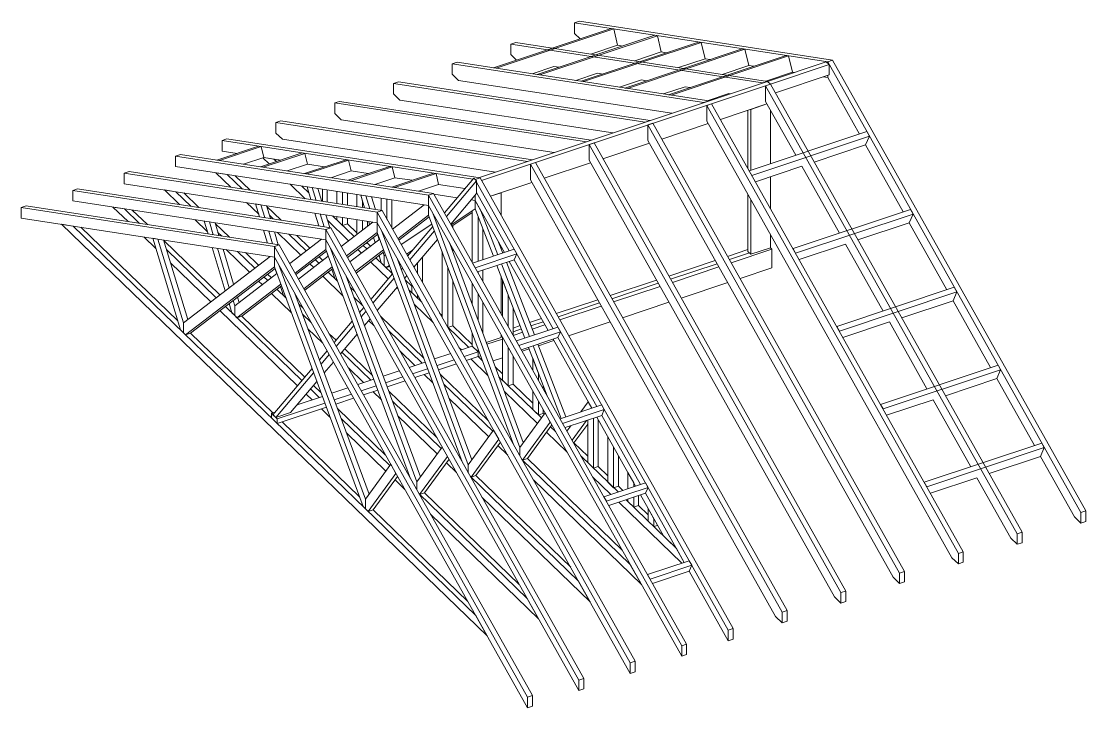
# Model space of a CAD drawing. Header units: inches. Extents: x -562 to 8953, y -6490 to -2066.
# Drawn here: x 2643.1 to 3130.4, y -6089.2 to -5775.1 of the extents above; entities that cross this region are included whole.
import ezdxf

# ---------------------------------------------------------------- set-up
doc = ezdxf.new("R2010")
doc.units = ezdxf.units.IN
doc.header["$MEASUREMENT"] = 0
doc.layers.add('A-COLS', color=52, linetype='Continuous', lineweight=9)

msp = doc.modelspace()

# ---------------------------------------------------------------- linework, layer by layer
at = {"layer": 'A-COLS'}
for p, q in [((2913.15, -5778.44), (2859.34, -5796.39)), ((2860.52, -5796.57), (2914.33, -5778.62)), ((2898.68, -5775.12), (2896.44, -5775.87)), ((3012.31, -5793.72), (2896.44, -5775.87)), ((2896.44, -5775.87), (2896.44, -5780.65)), ((2898.68, -5775.12), (3014.56, -5792.97)), ((2913.15, -5778.44), (2914.33, -5778.62)), ((2914.33, -5778.62), (2916.09, -5786.07)), ((2933.17, -5781.53), (2879.36, -5799.47)), ((2880.54, -5799.65), (2934.35, -5781.71)), ((2896.44, -5780.65), (2899.03, -5783.15)), ((2933.17, -5781.53), (2934.35, -5781.71)), ((2934.35, -5781.71), (2936.11, -5789.16)), ((2869.54, -5784.84), (2867.3, -5785.59)), ((2867.3, -5785.59), (2867.3, -5790.37)), ((2982.51, -5803.34), (2867.3, -5785.59)), ((2869.54, -5784.84), (2984.75, -5802.59)), ((2953.19, -5784.61), (2899.38, -5802.55)), ((2900.56, -5802.73), (2954.37, -5784.79)), ((2916.09, -5786.07), (2903.91, -5790.14)), ((2916.09, -5786.07), (2918.44, -5786.44)), ((2973.21, -5787.69), (2919.4, -5805.64)), ((2920.58, -5805.82), (2974.39, -5787.88)), ((2936.11, -5789.16), (2923.93, -5793.22)), ((2936.11, -5789.16), (2938.46, -5789.52)), ((2953.19, -5784.61), (2954.37, -5784.79)), ((2954.37, -5784.79), (2956.13, -5792.24)), ((2973.21, -5787.69), (2974.39, -5787.88)), ((2974.39, -5787.88), (2976.15, -5795.33)), ((2842.64, -5793.81), (2840.39, -5794.56)), ((2842.64, -5793.81), (2957.85, -5811.56)), ((2867.3, -5790.37), (2869.88, -5792.87)), ((2993.23, -5790.78), (2939.43, -5808.72)), ((2940.6, -5808.9), (2994.41, -5790.96)), ((2956.13, -5792.24), (2943.96, -5796.3)), ((2956.13, -5792.24), (2958.49, -5792.6)), ((3011.66, -5793.62), (2984.75, -5802.59)), ((2993.23, -5790.78), (2994.41, -5790.96)), ((2994.41, -5790.96), (2996.18, -5798.41)), ((3011.66, -5793.62), (3012.97, -5794.89)), ((3012.31, -5793.72), (3014.56, -5792.97)), ((3014.56, -5792.97), (3012.31, -5793.72)), ((3012.31, -5794.25), (3012.31, -5793.72)), ((3012.31, -5793.72), (3012.31, -5794.25)), ((3128.19, -5999.91), (3012.31, -5793.72)), ((3014.56, -5792.97), (3130.43, -5999.16)), ((2840.39, -5794.56), (2840.39, -5799.35)), ((2955.61, -5812.31), (2840.39, -5794.56)), ((2860.52, -5796.57), (2859.34, -5796.39)), ((2886.95, -5795.79), (2877.01, -5799.11)), ((2886.95, -5795.79), (2889.3, -5796.16)), ((2906.97, -5798.88), (2897.03, -5802.19)), ((2906.97, -5798.88), (2909.32, -5799.24)), ((2976.15, -5795.33), (2963.98, -5799.39)), ((2976.15, -5795.33), (2978.51, -5795.69)), ((2996.18, -5798.41), (2984, -5802.47)), ((2986.07, -5803.86), (3012.97, -5794.89)), ((2996.18, -5798.41), (2996.93, -5798.53)), ((3012.97, -5794.89), (3012.97, -5799.68)), ((2815.73, -5802.78), (2813.49, -5803.53)), ((2813.49, -5803.53), (2813.49, -5808.32)), ((2928.7, -5821.28), (2813.49, -5803.53)), ((2815.73, -5802.78), (2930.95, -5820.53)), ((2840.39, -5799.35), (2843.34, -5802.19)), ((2843.34, -5802.19), (2940.88, -5817.22)), ((2852.48, -5846.7), (2984.75, -5802.59)), ((2986.07, -5803.86), (2853.8, -5847.97)), ((2880.54, -5799.65), (2879.36, -5799.47)), ((2900.56, -5802.73), (2899.38, -5802.55)), ((2926.99, -5801.96), (2917.05, -5805.28)), ((2926.99, -5801.96), (2929.34, -5802.32)), ((2982.51, -5803.34), (2984.75, -5802.59)), ((2986.07, -5803.86), (2983.83, -5804.61)), ((2986.07, -5803.86), (2984.75, -5802.59)), ((2984.75, -5802.59), (2986.07, -5803.86)), ((2986.07, -5803.86), (3101.28, -6008.88)), ((2988.33, -5807.89), (3012.97, -5799.68)), ((3010.26, -5800.58), (3012.31, -5800.9)), ((3012.31, -5800.9), (3012.31, -5799.89)), ((3012.31, -5799.89), (3012.31, -5800.9)), ((3012.31, -5800.9), (3026.82, -5826.71)), ((2813.49, -5808.32), (2816.44, -5811.16)), ((2920.58, -5805.82), (2919.4, -5805.64)), ((2947.01, -5805.05), (2937.07, -5808.36)), ((2940.6, -5808.9), (2939.43, -5808.72)), ((2947.01, -5805.05), (2949.36, -5805.41)), ((2967.03, -5808.13), (2957.09, -5811.44)), ((2967.03, -5808.13), (2967.79, -5808.25)), ((3099.04, -6009.63), (2983.83, -5804.61)), ((2983.83, -5804.61), (2983.83, -5811.79)), ((2788.83, -5811.76), (2786.59, -5812.5)), ((2786.59, -5812.5), (2786.59, -5817.29)), ((2901.8, -5830.25), (2786.59, -5812.5)), ((2788.83, -5811.76), (2904.04, -5829.5)), ((2816.44, -5811.16), (2913.98, -5826.19)), ((2955.61, -5812.31), (2957.85, -5811.56)), ((2959.17, -5812.83), (2956.92, -5813.58)), ((3072.14, -6018.6), (2956.92, -5813.58)), ((2956.92, -5813.58), (2956.92, -5820.76)), ((2959.17, -5812.83), (3074.38, -6017.85)), ((2984.48, -5812.95), (2963.22, -5820.04)), ((2984.48, -5812.95), (2977.1, -5815.41)), ((2983.83, -5811.79), (2997.68, -5836.43)), ((2786.59, -5817.29), (2789.53, -5820.13)), ((2975.79, -5815.85), (2975.79, -5842.41)), ((2977.1, -5843.29), (2977.1, -5815.41)), ((2986.07, -5815.78), (2986.07, -5840.3)), ((2761.93, -5820.73), (2759.69, -5821.47)), ((2759.69, -5821.47), (2759.69, -5826.26)), ((2874.9, -5839.22), (2759.69, -5821.47)), ((2761.93, -5820.73), (2877.14, -5838.47)), ((2789.53, -5820.13), (2887.08, -5835.16)), ((2928.7, -5821.28), (2930.95, -5820.53)), ((2932.26, -5821.8), (2930.02, -5822.55)), ((3045.23, -6027.57), (2930.02, -5822.55)), ((2930.02, -5822.55), (2930.02, -5829.73)), ((2932.26, -5821.8), (3047.48, -6026.82)), ((2957.58, -5821.92), (2936.31, -5829.01)), ((2956.92, -5820.76), (3069.19, -6020.54)), ((2759.69, -5826.26), (2762.63, -5829.11)), ((3030.22, -5825.58), (2976.41, -5843.52)), ((2977.59, -5845.62), (3031.4, -5827.68)), ((3031.4, -5827.68), (3029.63, -5831.71)), ((3030.22, -5825.58), (3031.4, -5827.68)), ((2751.73, -5832.27), (2732.67, -5838.63)), ((2733.85, -5838.81), (2752.91, -5832.45)), ((2735.02, -5829.7), (2737.27, -5828.95)), ((2735.02, -5829.7), (2735.02, -5834.48)), ((2849.84, -5847.38), (2735.02, -5829.7)), ((2737.27, -5828.95), (2853.14, -5846.8)), ((2751.73, -5832.27), (2752.91, -5832.45)), ((2752.91, -5832.45), (2754.08, -5837.42)), ((2762.63, -5829.11), (2860.17, -5844.13)), ((2901.8, -5830.25), (2904.04, -5829.5)), ((2905.36, -5830.78), (2903.12, -5831.52)), ((3018.33, -6036.54), (2903.12, -5831.52)), ((2903.12, -5831.52), (2903.12, -5838.7)), ((2905.36, -5830.78), (3020.57, -6035.79)), ((2930.68, -5830.89), (2909.41, -5837.99)), ((2930.02, -5829.73), (3042.29, -6029.51)), ((3006.12, -5839.55), (3029.63, -5831.71)), ((3029.63, -5831.71), (3046.84, -5862.34)), ((2713.73, -5836.8), (2715.97, -5836.05)), ((2713.73, -5836.8), (2713.73, -5841.59)), ((2829.6, -5854.65), (2713.73, -5836.8)), ((2715.97, -5836.05), (2831.84, -5853.9)), ((2735.02, -5834.48), (2741.91, -5835.54)), ((2754.08, -5837.42), (2744.84, -5840.5)), ((2771.75, -5835.36), (2752.69, -5841.71)), ((2753.69, -5837.55), (2756.64, -5840.4)), ((2753.87, -5841.89), (2772.93, -5835.54)), ((2758.73, -5838.13), (2754.08, -5837.42)), ((2754.08, -5837.42), (2761.93, -5838.63)), ((2771.75, -5835.36), (2772.93, -5835.54)), ((2772.93, -5835.54), (2774.1, -5840.5)), ((2713.73, -5841.59), (2829.6, -5859.44)), ((2733.85, -5838.81), (2732.67, -5838.63)), ((2753.87, -5841.89), (2752.69, -5841.71)), ((2759.93, -5839.3), (2758.73, -5838.13)), ((2758.81, -5838.15), (2759.98, -5839.28)), ((2761.93, -5838.63), (2758.81, -5838.15)), ((2774.1, -5840.5), (2764.87, -5843.59)), ((2791.77, -5838.44), (2772.71, -5844.79)), ((2773.89, -5844.98), (2792.95, -5838.62)), ((2781.95, -5841.71), (2774.1, -5840.5)), ((2774.1, -5840.5), (2781.95, -5841.71)), ((2791.77, -5838.44), (2792.95, -5838.62)), ((2811.79, -5841.52), (2792.74, -5847.88)), ((2792.95, -5838.62), (2794.13, -5843.59)), ((2793.91, -5848.06), (2812.97, -5841.7)), ((2811.79, -5841.52), (2812.97, -5841.7)), ((2812.97, -5841.7), (2814.15, -5846.67)), ((2874.9, -5839.22), (2877.14, -5838.47)), ((2878.46, -5839.75), (2876.22, -5840.49)), ((2991.43, -6045.51), (2876.22, -5840.49)), ((2876.22, -5840.49), (2876.22, -5847.67)), ((2878.46, -5839.75), (2993.67, -6044.77)), ((2903.77, -5839.87), (2882.51, -5846.96)), ((2903.12, -5838.7), (3015.39, -6038.48)), ((2979.22, -5848.52), (3000.49, -5841.43)), ((3000.49, -5841.43), (3017.7, -5872.06)), ((2690.19, -5844.65), (2692.43, -5843.9)), ((2690.19, -5844.65), (2690.19, -5849.44)), ((2806.06, -5862.5), (2690.19, -5844.65)), ((2692.43, -5843.9), (2808.3, -5861.75)), ((2737.43, -5845.24), (2732.16, -5844.43)), ((2732.16, -5844.43), (2739.05, -5851.08)), ((2744.31, -5851.9), (2737.43, -5845.24)), ((2741.04, -5845.82), (2747.9, -5852.45)), ((2773.89, -5844.98), (2772.71, -5844.79)), ((2794.13, -5843.59), (2784.89, -5846.67)), ((2801.98, -5844.8), (2794.13, -5843.59)), ((2794.13, -5843.59), (2801.98, -5844.8)), ((2814.15, -5846.67), (2804.91, -5849.75)), ((2831.81, -5844.61), (2812.76, -5850.96)), ((2813.93, -5851.14), (2832.99, -5844.79)), ((2822, -5847.88), (2814.15, -5846.67)), ((2814.15, -5846.67), (2822, -5847.88)), ((2831.81, -5844.61), (2832.99, -5844.79)), ((2832.99, -5844.79), (2834.17, -5849.76)), ((2836.8, -5862.73), (2850.24, -5846.91)), ((2851.55, -5848.18), (2850.24, -5846.91)), ((2850.9, -5847.55), (2853.14, -5846.8)), ((2853.14, -5846.8), (2850.9, -5847.55)), ((2853.14, -5846.8), (2969.01, -6052.99)), ((2876.22, -5847.67), (2988.48, -6047.45)), ((2977.59, -5845.62), (2976.41, -5843.52)), ((2986.07, -5846.24), (2986.07, -5860.71)), ((2666.65, -5852.5), (2668.89, -5851.75)), ((2666.65, -5852.5), (2666.65, -5857.29)), ((2782.52, -5870.35), (2666.65, -5852.5)), ((2668.89, -5851.75), (2784.76, -5869.6)), ((2690.19, -5849.44), (2806.06, -5867.29)), ((2713.89, -5853.09), (2708.62, -5852.28)), ((2708.62, -5852.28), (2715.51, -5858.93)), ((2766.23, -5849.67), (2773.12, -5856.33)), ((2771.5, -5850.49), (2771.72, -5850.7)), ((2774.77, -5853.64), (2771.5, -5850.49)), ((2771.72, -5850.7), (2771.72, -5850.52)), ((2771.72, -5850.7), (2772.1, -5850.58)), ((2776.3, -5851.23), (2773.92, -5850.86)), ((2773.92, -5850.86), (2775.7, -5856.73)), ((2778.08, -5857.1), (2776.3, -5851.23)), ((2778.89, -5851.62), (2780.67, -5857.5)), ((2780.94, -5857.54), (2780.94, -5851.94)), ((2783.18, -5852.29), (2783.18, -5857.88)), ((2793.91, -5848.06), (2792.74, -5847.88)), ((2813.93, -5851.14), (2812.76, -5850.96)), ((2834.17, -5849.76), (2824.93, -5852.84)), ((2846.24, -5851.62), (2834.17, -5849.76)), ((2834.17, -5849.76), (2846.24, -5851.62)), ((2851.55, -5848.18), (2837.75, -5864.43)), ((2851.55, -5853.9), (2851.55, -5848.18)), ((2966.77, -6053.74), (2851.55, -5848.72)), ((2876.87, -5848.84), (2857.85, -5855.18)), ((2666.65, -5857.29), (2782.52, -5875.14)), ((2720.77, -5859.75), (2713.89, -5853.09)), ((2717.47, -5853.64), (2724.36, -5860.3)), ((2787.52, -5852.95), (2787.52, -5858.55)), ((2790.16, -5858.96), (2790.16, -5853.36)), ((2792.4, -5853.71), (2792.4, -5859.3)), ((2796.74, -5854.37), (2796.74, -5859.97)), ((2799.37, -5857.47), (2798.52, -5854.65)), ((2798.52, -5854.65), (2800.3, -5860.52)), ((2799.37, -5860.38), (2799.37, -5857.47)), ((2802.68, -5860.89), (2800.9, -5855.01)), ((2803.49, -5855.41), (2805.27, -5861.28)), ((2807.9, -5856.09), (2807.9, -5861.69)), ((2810.53, -5865.73), (2810.53, -5856.5)), ((2812.77, -5856.84), (2812.77, -5869.71)), ((2829.6, -5854.65), (2831.84, -5853.9)), ((2831.84, -5853.9), (2829.6, -5854.65)), ((2945.47, -6060.84), (2829.6, -5854.65)), ((2829.6, -5854.65), (2829.6, -5859.44)), ((2829.6, -5859.44), (2829.6, -5854.65)), ((2831.84, -5853.9), (2947.71, -6060.09)), ((2832.01, -5854.21), (2842.65, -5855.85)), ((2839.69, -5867.87), (2851.55, -5853.9)), ((2849.06, -5856.84), (2850.9, -5857.12)), ((2850.9, -5857.12), (2849.06, -5856.84)), ((2850.9, -5854.67), (2850.9, -5857.12)), ((2850.9, -5857.12), (2850.9, -5854.67)), ((2853.57, -5861.87), (2850.9, -5857.12)), ((2850.9, -5857.12), (2850.9, -5861)), ((2850.9, -5857.12), (2864.27, -5880.92)), ((2850.9, -5861), (2850.9, -5857.12)), ((2866.54, -5880.16), (2851.55, -5853.5)), ((2851.55, -5853.5), (2866.54, -5880.16)), ((2862.76, -5853.54), (2857.85, -5855.18)), ((2862.76, -5853.54), (2862.76, -5863.93)), ((2975.79, -5854.32), (2975.79, -5880.46)), ((2977.1, -5881.73), (2977.1, -5856.66)), ((2643.1, -5860.35), (2645.35, -5859.6)), ((2643.1, -5860.35), (2643.1, -5865.14)), ((2758.98, -5878.2), (2643.1, -5860.35)), ((2645.35, -5859.6), (2761.22, -5877.45)), ((2690.35, -5860.94), (2685.08, -5860.13)), ((2685.08, -5860.13), (2691.97, -5866.78)), ((2697.23, -5867.6), (2690.35, -5860.94)), ((2693.93, -5861.49), (2700.82, -5868.15)), ((2746.28, -5858.08), (2751.81, -5863.42)), ((2752.76, -5859.08), (2750.38, -5858.71)), ((2750.38, -5858.71), (2752.16, -5864.58)), ((2754.54, -5864.95), (2752.76, -5859.08)), ((2755.35, -5859.47), (2757.13, -5865.35)), ((2755.43, -5859.72), (2762.02, -5866.1)), ((2806.06, -5862.5), (2808.3, -5861.75)), ((2808.3, -5861.75), (2806.06, -5862.5)), ((2808.3, -5861.75), (2924.17, -6067.94)), ((2827.62, -5859.13), (2813.09, -5870.27)), ((2829.6, -5859.44), (2827.62, -5859.13)), ((2831.57, -5862.95), (2829.6, -5859.44)), ((2829.6, -5859.44), (2829.6, -5863.88)), ((2829.6, -5859.44), (2945.47, -6065.63)), ((2829.6, -5863.88), (2829.6, -5859.44)), ((2839.9, -5868.24), (2850.9, -5861)), ((2850.9, -5861), (2849.58, -5861.87)), ((2849.58, -5861.87), (2849.58, -5885.47)), ((2852.21, -5864.41), (2850.9, -5861)), ((2850.9, -5861), (2859.23, -5882.6)), ((2861.3, -5881.91), (2853.57, -5861.87)), ((3050.24, -5861.21), (2996.43, -5879.15)), ((3050.24, -5861.21), (3051.42, -5863.3)), ((2643.1, -5865.14), (2758.98, -5882.99)), ((2722.74, -5865.93), (2728.27, -5871.27)), ((2729.22, -5866.93), (2726.84, -5866.56)), ((2726.84, -5866.56), (2728.62, -5872.43)), ((2731, -5872.8), (2729.22, -5866.93)), ((2731.81, -5867.32), (2733.59, -5873.2)), ((2758.43, -5865.55), (2756.68, -5863.85)), ((2777.57, -5862.9), (2779.35, -5868.77)), ((2781.73, -5869.14), (2779.95, -5863.26)), ((2782.54, -5863.66), (2784.32, -5869.53)), ((2783.3, -5866.17), (2792.96, -5875.51)), ((2795.43, -5873.62), (2785.62, -5864.14)), ((2787.52, -5864.43), (2787.52, -5865.98)), ((2787.52, -5865.98), (2790.16, -5868.52)), ((2804.08, -5866.98), (2789.55, -5878.12)), ((2790.16, -5868.52), (2790.16, -5864.84)), ((2792.4, -5865.18), (2792.4, -5867.78)), ((2796.74, -5865.85), (2796.74, -5872.61)), ((2799.37, -5870.59), (2799.37, -5866.26)), ((2801.62, -5866.6), (2801.62, -5868.87)), ((2802.17, -5866.69), (2802.6, -5868.12)), ((2806.06, -5867.29), (2804.08, -5866.98)), ((2921.93, -6068.69), (2806.06, -5862.5)), ((2806.06, -5862.5), (2806.06, -5867.29)), ((2806.06, -5867.29), (2806.06, -5862.5)), ((2808.03, -5870.8), (2806.06, -5867.29)), ((2806.06, -5867.29), (2806.06, -5871.73)), ((2806.06, -5867.29), (2921.93, -6073.48)), ((2806.06, -5871.73), (2806.06, -5867.29)), ((2815.55, -5874.65), (2829.6, -5863.88)), ((2829.89, -5864.62), (2815.93, -5875.33)), ((2829.6, -5863.88), (2868.45, -5968.8)), ((2871.28, -5970.16), (2831.57, -5862.95)), ((2849.58, -5862.6), (2840.63, -5868.49)), ((2852.21, -5884.94), (2852.21, -5864.41)), ((2997.61, -5881.25), (3051.42, -5863.3)), ((3026.15, -5875.18), (3049.65, -5867.34)), ((3051.42, -5863.3), (3049.65, -5867.34)), ((3049.65, -5867.34), (3066.86, -5897.97)), ((2666.81, -5868.79), (2661.54, -5867.98)), ((2661.54, -5867.98), (2856.41, -6056.37)), ((2851.15, -6047), (2666.81, -5868.79)), ((2670.39, -5869.34), (2714.76, -5912.23)), ((2731.89, -5867.57), (2738.48, -5873.95)), ((2734.89, -5873.4), (2733.14, -5871.7)), ((2754.03, -5870.75), (2755.81, -5876.62)), ((2758.19, -5876.99), (2756.41, -5871.11)), ((2759, -5871.51), (2760.78, -5877.38)), ((2760.4, -5871.73), (2771.1, -5882.07)), ((2782.52, -5870.35), (2784.76, -5869.6)), ((2784.76, -5869.6), (2782.52, -5870.35)), ((2898.39, -6076.54), (2782.52, -5870.35)), ((2782.52, -5870.35), (2782.52, -5875.14)), ((2782.52, -5875.14), (2782.52, -5870.35)), ((2784.76, -5869.6), (2900.63, -6075.79)), ((2790.16, -5868.52), (2792.4, -5867.78)), ((2792.01, -5882.5), (2806.06, -5871.73)), ((2792.4, -5867.78), (2796.74, -5871.97)), ((2806.06, -5871.73), (2844.91, -5976.65)), ((2847.74, -5978.01), (2808.03, -5870.8)), ((2831.12, -5867.98), (2817.02, -5877.26)), ((2819.98, -5882.53), (2831.49, -5868.98)), ((2832.22, -5870.95), (2820.93, -5884.23)), ((2840.63, -5868.49), (2840.13, -5868.66)), ((2840.63, -5868.49), (2840.63, -5869.54)), ((2854.45, -5870.22), (2854.45, -5884.19)), ((2699.2, -5873.78), (2704.73, -5879.12)), ((2705.68, -5874.78), (2703.3, -5874.41)), ((2703.3, -5874.41), (2716, -5916.35)), ((2717.3, -5913.12), (2705.68, -5874.78)), ((2708.27, -5875.17), (2719.3, -5911.59)), ((2708.35, -5875.42), (2734.05, -5900.28)), ((2773.57, -5880.18), (2765.67, -5872.54)), ((2780.54, -5874.83), (2766.01, -5885.97)), ((2769.26, -5873.09), (2775.25, -5878.89)), ((2782.52, -5875.14), (2780.54, -5874.83)), ((2784.49, -5878.65), (2782.52, -5875.14)), ((2782.52, -5875.14), (2782.52, -5879.58)), ((2782.52, -5875.14), (2898.39, -6081.33)), ((2782.52, -5879.58), (2782.52, -5875.14)), ((2806.35, -5872.47), (2792.39, -5883.18)), ((2807.19, -5874.79), (2793.57, -5885.24)), ((2800.27, -5877.14), (2801.62, -5876.69)), ((2801.62, -5876.1), (2801.62, -5876.69)), ((2801.62, -5876.69), (2802.99, -5878.02)), ((2804.38, -5873.99), (2805.11, -5876.39)), ((2806.95, -5874.98), (2806.22, -5872.57)), ((2822.86, -5887.67), (2833.69, -5874.93)), ((2838.96, -5876.09), (2872.95, -5967.88)), ((2861.64, -5876.24), (2863.54, -5881.16)), ((2986.07, -5872.62), (2986.07, -5878.74)), ((2999.24, -5884.15), (3020.51, -5877.06)), ((3020.51, -5877.06), (3037.72, -5907.69)), ((2732.37, -5901.57), (2709.6, -5879.55)), ((2730.49, -5878.6), (2736.49, -5898.41)), ((2738.33, -5897), (2732.87, -5878.96)), ((2735.46, -5879.36), (2740.33, -5895.46)), ((2736.86, -5879.58), (2747.56, -5889.92)), ((2750.03, -5888.03), (2742.13, -5880.39)), ((2745.71, -5880.94), (2751.71, -5886.74)), ((2758.98, -5878.2), (2761.22, -5877.45)), ((2761.22, -5877.45), (2758.98, -5878.2)), ((2874.85, -6084.39), (2758.98, -5878.2)), ((2758.98, -5878.2), (2758.98, -5882.99)), ((2758.98, -5882.99), (2758.98, -5878.2)), ((2761.22, -5877.45), (2877.09, -6083.64)), ((2768.47, -5890.35), (2782.52, -5879.58)), ((2782.81, -5880.32), (2768.85, -5891.03)), ((2782.52, -5879.58), (2821.37, -5984.5)), ((2783.08, -5881.1), (2783.57, -5882.71)), ((2824.2, -5985.86), (2784.49, -5878.65)), ((2796.01, -5889.63), (2809, -5879.67)), ((2809.28, -5880.42), (2796.39, -5890.3)), ((2797.13, -5879.54), (2798.84, -5881.2)), ((2801.31, -5879.3), (2799.6, -5877.65)), ((2808.72, -5880.85), (2809.21, -5882.47)), ((2809.21, -5882.47), (2808.72, -5880.85)), ((2809.85, -5881.98), (2809.21, -5882.4)), ((2819.5, -5881.68), (2822.23, -5879.88)), ((2820.82, -5881.54), (2819.8, -5882.21)), ((2822.23, -5879.88), (2821.93, -5880.08)), ((2821.93, -5880.08), (2821.93, -5880.24)), ((2835.75, -5880.5), (2835.75, -5910.61)), ((2840.63, -5879.07), (2840.63, -5880.6)), ((2868.8, -5879.41), (2849.74, -5885.76)), ((2850.92, -5887.86), (2869.98, -5881.5)), ((2862.76, -5878.24), (2862.76, -5879.15)), ((2868.8, -5879.41), (2869.98, -5881.5)), ((2869.98, -5881.5), (2868.8, -5884.19)), ((2966.49, -5882.7), (2975.79, -5879.6)), ((2976.44, -5881.09), (2967.3, -5884.14)), ((2967.3, -5884.14), (2976.44, -5881.09)), ((2986.73, -5879.38), (2968.11, -5885.59)), ((2975.79, -5880.46), (2977.1, -5881.73)), ((2977.1, -5881.73), (2986.07, -5878.74)), ((2986.07, -5878.74), (2986.73, -5879.38)), ((2986.73, -5879.38), (2986.73, -5887.94)), ((2997.61, -5881.25), (2996.43, -5879.15)), ((2711.43, -5885.6), (2729.9, -5903.46)), ((2757, -5882.68), (2717.3, -5913.12)), ((2758.98, -5882.99), (2757, -5882.68)), ((2760.95, -5886.5), (2758.98, -5882.99)), ((2758.98, -5882.99), (2758.98, -5887.43)), ((2758.98, -5882.99), (2874.85, -6089.18)), ((2758.98, -5887.43), (2758.98, -5882.99)), ((2800.66, -5993.71), (2760.95, -5886.5)), ((2783.65, -5882.64), (2770.01, -5893.1)), ((2775.27, -5886.1), (2776.98, -5887.76)), ((2779.45, -5885.87), (2777.74, -5884.21)), ((2779.42, -5882.92), (2781.13, -5884.58)), ((2803.01, -5885.23), (2811.07, -5893.02)), ((2813.07, -5890.67), (2805.48, -5883.34)), ((2806.88, -5882.26), (2807.92, -5885.7)), ((2807.92, -5885.7), (2809.21, -5886.95)), ((2809.21, -5882.47), (2809.88, -5882.04)), ((2809.21, -5886.95), (2809.21, -5882.47)), ((2809.21, -5882.47), (2809.21, -5886.95)), ((2810.14, -5887.84), (2811.66, -5886.85)), ((2815.42, -5883.94), (2849.41, -5975.73)), ((2815.89, -5884.79), (2815.76, -5884.87)), ((2816.44, -5886.7), (2816.76, -5886.32)), ((2824.56, -5890.69), (2824.56, -5885.67)), ((2826.8, -5883.03), (2826.8, -5894.68)), ((2850.92, -5887.86), (2849.74, -5885.76)), ((2852.01, -5889.79), (2868.8, -5884.19)), ((2860.86, -5886.84), (2873.69, -5920.08)), ((2875.76, -5919.39), (2862.93, -5886.15)), ((2865.18, -5885.4), (2878, -5918.64)), ((2866.54, -5884.95), (2884.29, -5916.55)), ((2886.56, -5915.79), (2868.8, -5884.19)), ((2868.8, -5884.19), (2886.56, -5915.79)), ((2939.58, -5891.67), (2960.85, -5884.58)), ((2961.66, -5886.02), (2940.39, -5893.12)), ((2940.39, -5893.12), (2961.66, -5886.02)), ((2718.32, -5918.59), (2758.98, -5887.43)), ((2759.27, -5888.17), (2720.57, -5917.85)), ((2760.11, -5890.49), (2740.84, -5905.27)), ((2755.88, -5890.77), (2757.59, -5892.43)), ((2758.98, -5887.43), (2799.63, -5997.19)), ((2759.54, -5888.95), (2760.03, -5890.56)), ((2772.47, -5897.48), (2785.46, -5887.52)), ((2785.74, -5888.27), (2772.85, -5898.15)), ((2787.85, -5893.99), (2783.62, -5889.9)), ((2785.3, -5888.61), (2785.38, -5888.68)), ((2785.35, -5888.58), (2786.62, -5892.8)), ((2803.15, -5902.34), (2813.07, -5890.66)), ((2809.21, -5886.95), (2810.14, -5887.84)), ((2811.82, -5887.28), (2810.14, -5887.84)), ((2817.71, -5888.02), (2817.17, -5888.66)), ((2818.64, -5892.64), (2819.64, -5891.46)), ((2838.39, -5915.15), (2838.39, -5887.61)), ((2852.21, -5890.16), (2852.21, -5889.73)), ((2854.45, -5888.98), (2854.45, -5894.14)), ((2962.47, -5887.47), (2941.2, -5894.56)), ((2986.73, -5887.94), (2972.16, -5892.8)), ((2741.86, -5910.74), (2761.92, -5895.37)), ((2762.2, -5896.12), (2744.11, -5910)), ((2751.73, -5893.95), (2753.44, -5895.61)), ((2755.91, -5893.72), (2754.2, -5892.06)), ((2761.76, -5896.46), (2761.84, -5896.53)), ((2761.81, -5896.43), (2763.08, -5900.65)), ((2781.15, -5891.79), (2790.32, -5900.66)), ((2786.62, -5892.8), (2787.85, -5893.99)), ((2791.88, -5891.79), (2825.87, -5983.58)), ((2792.17, -5892.57), (2792.27, -5892.49)), ((2792.65, -5893.17), (2792.45, -5893.33)), ((2813.8, -5892.63), (2804.11, -5904.04)), ((2818.93, -5893.42), (2821.93, -5896.32)), ((2821.93, -5895.53), (2821.93, -5899.24)), ((2840.63, -5893.66), (2840.63, -5914.4)), ((2849.58, -5894.99), (2849.58, -5904.77)), ((2862.76, -5891.76), (2862.76, -5908.93)), ((2866.04, -5900.25), (2863.4, -5893.43)), ((2863.4, -5893.43), (2863.4, -5910.07)), ((2912.68, -5900.65), (2933.94, -5893.55)), ((2934.75, -5895), (2913.49, -5902.09)), ((2913.49, -5902.09), (2934.75, -5895)), ((2935.56, -5896.44), (2914.3, -5903.53)), ((2966.52, -5894.68), (2945.25, -5901.77)), ((2742.11, -5901.33), (2742.84, -5903.74)), ((2757.61, -5899.64), (2766.78, -5908.51)), ((2764.31, -5901.84), (2760.08, -5897.75)), ((2763.08, -5900.65), (2764.31, -5901.84)), ((2768.34, -5899.64), (2802.33, -5991.43)), ((2768.63, -5900.42), (2768.73, -5900.34)), ((2769.11, -5901.02), (2768.91, -5901.18)), ((2793.71, -5896.73), (2795.78, -5898.73)), ((2799.36, -5905.12), (2795.39, -5901.27)), ((2806.04, -5907.47), (2815.27, -5896.61)), ((2815.05, -5896.87), (2815.55, -5897.35)), ((2826.49, -5903.65), (2820.61, -5897.96)), ((2821.93, -5899.24), (2824.56, -5901.78)), ((2824.56, -5901.78), (2824.56, -5900.21)), ((2852.21, -5911.88), (2852.21, -5899.68)), ((2866.04, -5914.76), (2866.04, -5900.25)), ((3070.26, -5896.83), (3016.46, -5914.78)), ((3017.63, -5916.87), (3071.44, -5898.93)), ((3071.44, -5898.93), (3069.67, -5902.96)), ((3070.26, -5896.83), (3071.44, -5898.93)), ((2771.6, -5939.49), (2736.54, -5905.6)), ((2738.22, -5904.31), (2738.3, -5904.38)), ((2738.26, -5904.28), (2739.54, -5908.5)), ((2740.84, -5905.27), (2740.11, -5902.86)), ((2740.84, -5909.75), (2740.84, -5905.27)), ((2740.84, -5905.27), (2740.84, -5909.75)), ((2770.17, -5904.58), (2772.24, -5906.58)), ((2798.02, -5908.38), (2799.93, -5906.13)), ((2823.08, -5904.63), (2831.76, -5913.02)), ((2824.56, -5901.78), (2825.3, -5901.53)), ((2854.45, -5903.67), (2854.45, -5917.94)), ((2868.28, -5906.06), (2868.28, -5918.75)), ((2888.02, -5908.87), (2907.04, -5902.53)), ((2907.85, -5903.97), (2888.83, -5910.31)), ((2888.83, -5910.31), (2907.85, -5903.97)), ((2908.66, -5905.41), (2889.64, -5911.75)), ((2939.62, -5903.65), (2918.35, -5910.74)), ((3046.17, -5910.8), (3069.67, -5902.96)), ((3069.67, -5902.96), (3086.89, -5933.59)), ((2734.07, -5907.49), (2769.6, -5941.84)), ((2739.54, -5908.5), (2740.84, -5909.75)), ((2740.84, -5909.75), (2741.86, -5910.74)), ((2744.11, -5910), (2741.86, -5910.74)), ((2744.11, -5910), (2772.96, -5937.89)), ((2775.82, -5912.97), (2771.85, -5909.12)), ((2797.86, -5907.94), (2798.15, -5908.22)), ((2800.89, -5907.83), (2798.75, -5910.35)), ((2807.5, -5910.06), (2827.37, -5929.28)), ((2834.62, -5908.59), (2835.75, -5909.69)), ((2875.8, -5912.94), (2881.25, -5911.13)), ((2717.3, -5917.6), (2717.3, -5913.12)), ((2717.3, -5913.12), (2717.3, -5917.6)), ((2774.32, -5915.79), (2781.09, -5922.34)), ((2786.33, -5922.14), (2794.65, -5912.34)), ((2795.38, -5914.31), (2787.29, -5923.84)), ((2800.22, -5914.32), (2802.82, -5911.27)), ((2802.13, -5912.07), (2804.63, -5914.49)), ((2838.21, -5914.98), (2838.39, -5915.15)), ((2847.93, -5924.38), (2838.21, -5914.98)), ((2838.39, -5915.15), (2840.63, -5914.4)), ((2840.63, -5914.4), (2849.58, -5923.05)), ((2868.28, -5915.45), (2871.49, -5914.38)), ((2872.07, -5915.9), (2868.28, -5917.16)), ((2868.28, -5917.16), (2872.07, -5915.9)), ((2888.82, -5915.04), (2869.77, -5921.39)), ((2882.06, -5912.57), (2876.38, -5914.46)), ((2876.38, -5914.46), (2882.06, -5912.57)), ((2882.87, -5914.01), (2876.97, -5915.98)), ((2888.82, -5915.04), (2890, -5917.13)), ((2912.71, -5912.62), (2893.69, -5918.96)), ((3017.63, -5916.87), (3016.46, -5914.78)), ((3019.26, -5919.77), (3040.53, -5912.68)), ((3040.53, -5912.68), (3057.74, -5943.31)), ((2716, -5916.35), (2717.3, -5917.6)), ((2717.3, -5917.6), (2718.32, -5918.59)), ((2720.57, -5917.85), (2718.32, -5918.59)), ((2720.57, -5917.85), (2758.26, -5954.28)), ((2783.96, -5917.91), (2787.23, -5921.08)), ((2789.22, -5927.28), (2796.85, -5918.29)), ((2826.63, -5931.48), (2811.08, -5916.44)), ((2849.58, -5917.83), (2849.58, -5923.83)), ((2856, -5922.11), (2862.76, -5919.86)), ((2863.4, -5920.5), (2856.28, -5922.88)), ((2862.76, -5918.45), (2862.76, -5919.86)), ((2863.02, -5918.92), (2862.76, -5919)), ((2862.76, -5919), (2863.02, -5918.92)), ((2863.4, -5919.59), (2863.4, -5939.33)), ((2872.66, -5917.42), (2868.34, -5918.86)), ((2870.94, -5923.49), (2890, -5917.13)), ((2872.03, -5925.42), (2888.82, -5919.82)), ((2886.56, -5920.58), (2904.31, -5952.17)), ((2890, -5917.13), (2888.82, -5919.82)), ((2906.57, -5951.4), (2888.82, -5919.82)), ((2888.82, -5919.82), (2906.57, -5951.4)), ((2791.21, -5924.93), (2803.83, -5937.13)), ((2816.35, -5925.82), (2823.34, -5932.58)), ((2843.48, -5924.35), (2844.62, -5925.45)), ((2844.19, -5925.62), (2849.58, -5923.83)), ((2849.58, -5923.83), (2852.21, -5926.37)), ((2852.21, -5928.51), (2852.21, -5924.94)), ((2866.04, -5941.88), (2866.04, -5924.28)), ((2870.94, -5923.49), (2869.77, -5921.39)), ((2875.59, -5925), (2872.39, -5926.07)), ((2875.32, -5924.32), (2883.89, -5946.52)), ((2890.22, -5956.87), (2877.39, -5923.63)), ((2879.63, -5922.89), (2892.46, -5956.13)), ((2886.92, -5921.22), (2879.9, -5923.56)), ((2779.6, -5930.06), (2783.11, -5925.93)), ((2784.07, -5927.63), (2780.33, -5932.03)), ((2803.09, -5939.33), (2789.85, -5926.53)), ((2832.32, -5929.58), (2839.69, -5927.13)), ((2841.31, -5930.01), (2833.45, -5932.63)), ((2852.21, -5926.37), (2845.81, -5928.51)), ((2852.21, -5928.51), (2846.83, -5930.31)), ((2848.92, -5929.61), (2856.74, -5937.18)), ((2852.21, -5926.37), (2852.21, -5928.51)), ((2852.21, -5928.51), (2853.39, -5928.12)), ((2854.27, -5930.51), (2852.21, -5928.51)), ((2863.4, -5929.06), (2859.11, -5930.5)), ((2868.28, -5928.27), (2868.28, -5941.13)), ((2879.86, -5936.09), (2877.23, -5929.26)), ((2877.23, -5929.26), (2877.23, -5934.67)), ((2758.32, -5955.12), (2776.23, -5934.03)), ((2781.8, -5936.01), (2786, -5931.07)), ((2792.87, -5933.73), (2799.8, -5940.43)), ((2808.78, -5937.43), (2816.15, -5934.98)), ((2820.65, -5933.47), (2828.02, -5931.02)), ((2829.14, -5934.07), (2822.27, -5936.36)), ((2842.32, -5931.81), (2834.15, -5934.54)), ((2860.13, -5933.25), (2863.4, -5936.42)), ((3090.28, -5932.46), (3036.48, -5950.4)), ((3037.65, -5952.5), (3091.46, -5934.56)), ((3091.46, -5934.56), (3089.69, -5938.59)), ((3090.28, -5932.46), (3091.46, -5934.56)), ((2776.96, -5935.99), (2759.63, -5956.39)), ((2766.41, -5954.13), (2778.44, -5939.97)), ((2797.11, -5941.32), (2804.48, -5938.87)), ((2817.77, -5937.86), (2809.91, -5940.48)), ((2818.78, -5939.66), (2810.61, -5942.39)), ((2829.85, -5935.97), (2823.29, -5938.16)), ((2827.62, -5936.71), (2831.52, -5940.48)), ((2834.9, -5936.56), (2856.98, -5957.9)), ((2881.22, -5956.56), (2861.81, -5937.79)), ((2863.4, -5939.33), (2866.04, -5941.88)), ((2879.86, -5939.36), (2879.86, -5936.09)), ((3066.19, -5946.43), (3089.69, -5938.59)), ((3089.69, -5938.59), (3106.91, -5969.22)), ((2779.55, -5947.18), (2775.58, -5943.34)), ((2776.94, -5941.73), (2780.29, -5944.98)), ((2785.24, -5945.28), (2792.61, -5942.83)), ((2805.6, -5941.92), (2798.73, -5944.21)), ((2806.31, -5943.82), (2799.75, -5946.01)), ((2804.08, -5944.56), (2807.98, -5948.33)), ((2811.36, -5944.41), (2833.44, -5965.75)), ((2858.93, -5962.7), (2836.59, -5941.1)), ((2864.28, -5944.46), (2879.39, -5959.07)), ((2866.04, -5941.88), (2868.28, -5941.13)), ((2868.28, -5941.13), (2877.23, -5949.79)), ((2877.23, -5944.2), (2877.23, -5952.7)), ((2882.11, -5941.9), (2882.11, -5943.35)), ((2782.06, -5949.77), (2760.29, -5957.03)), ((2769.45, -5950.55), (2780.94, -5946.72)), ((2773.58, -5945.69), (2776.26, -5948.28)), ((2794.23, -5945.71), (2786.37, -5948.33)), ((2795.24, -5947.51), (2787.07, -5950.24)), ((2835.39, -5970.55), (2813.05, -5948.95)), ((2839.05, -5947.77), (2857.09, -5965.21)), ((2879.86, -5955.25), (2879.86, -5948.88)), ((2902.67, -5949.25), (2899.31, -5953.84)), ((2902.67, -5949.25), (2899.31, -5953.84)), ((2904.31, -5952.17), (2902.67, -5949.25)), ((2904.31, -5952.17), (2902.67, -5949.25)), ((3039.28, -5955.4), (3060.55, -5948.31)), ((3060.55, -5948.31), (3077.76, -5978.94)), ((2757.66, -5954.48), (2759.33, -5953.92)), ((2757.66, -5954.48), (2757.66, -5956.62)), ((2760.29, -5957.03), (2757.66, -5954.48)), ((2759.63, -5956.39), (2766.41, -5954.13)), ((2782.77, -5951.67), (2760.29, -5959.17)), ((2780.54, -5952.41), (2784.44, -5956.18)), ((2787.82, -5952.26), (2809.9, -5973.6)), ((2882.89, -5954.27), (2871.28, -5970.16)), ((2877.23, -5952.7), (2879.86, -5955.25)), ((2879.86, -5955.25), (2882.11, -5954.5)), ((2882.11, -5952.87), (2882.11, -5954.5)), ((2882.11, -5954.5), (2882.47, -5954.85)), ((2885.27, -5958.51), (2882.89, -5954.27)), ((2908.84, -5950.66), (2889.79, -5957.02)), ((2890.96, -5959.11), (2910.02, -5952.76)), ((2908.84, -5950.66), (2910.02, -5952.76)), ((2910.02, -5952.76), (2908.84, -5955.45)), ((3037.65, -5952.5), (3036.48, -5950.4)), ((2757.66, -5956.62), (2760.29, -5959.17)), ((2758.32, -5955.12), (2759.63, -5956.39)), ((2760.29, -5959.17), (2760.29, -5957.03)), ((2762.53, -5958.42), (2797.95, -5992.65)), ((2811.85, -5978.4), (2789.5, -5956.8)), ((2815.51, -5955.62), (2833.55, -5973.06)), ((2872.57, -5975.89), (2885.27, -5958.51)), ((2886.01, -5959.82), (2874.81, -5975.14)), ((2890.96, -5959.11), (2889.79, -5957.02)), ((2892.05, -5961.05), (2908.84, -5955.45)), ((2895.3, -5966.83), (2901.93, -5957.75)), ((2895.3, -5966.83), (2901.93, -5957.75)), ((2902.42, -5959.41), (2896.11, -5968.04)), ((2902.42, -5959.41), (2896.11, -5968.04)), ((2902.42, -5957.59), (2902.42, -5977.05)), ((2905.05, -5979.6), (2905.05, -5956.71)), ((2906.58, -5956.2), (2924.33, -5987.8)), ((2907.29, -5957.47), (2907.29, -5978.85)), ((2926.6, -5987.05), (2908.84, -5955.45)), ((2908.84, -5955.45), (2926.6, -5987.05)), ((2791.97, -5963.47), (2810.01, -5980.91)), ((2859.35, -5962.12), (2847.74, -5978.01)), ((2861.73, -5966.36), (2859.35, -5962.12)), ((2883.59, -5963.13), (2892.96, -5972.19)), ((2887.69, -5962.82), (2885.42, -5960.62)), ((2894.69, -5960.17), (2892.92, -5962.59)), ((2894.69, -5960.17), (2892.92, -5962.59)), ((2894.09, -5960.37), (2894.25, -5960.77)), ((2849.03, -5983.74), (2861.73, -5966.36)), ((2862.47, -5967.67), (2851.27, -5982.99)), ((2861.3, -5969.27), (2865.83, -5973.66)), ((2896.11, -5968.04), (2896, -5968.07)), ((2896.11, -5968.04), (2896, -5968.07)), ((2896.11, -5968.04), (2902.42, -5974.13)), ((2914.27, -5969.89), (2911.63, -5965.2)), ((2911.63, -5965.2), (2911.63, -5985.96)), ((3110.3, -5968.09), (3056.5, -5986.03)), ((3110.3, -5968.09), (3111.48, -5970.18)), ((2835.81, -5969.97), (2824.2, -5985.86)), ((2825.49, -5991.59), (2838.19, -5974.21)), ((2838.19, -5974.21), (2835.81, -5969.97)), ((2871.28, -5970.16), (2871.28, -5973.82)), ((2871.28, -5973.82), (2871.28, -5970.16)), ((2916.31, -5990.48), (2899.41, -5974.14)), ((2914.27, -5988.51), (2914.27, -5969.89)), ((2916.51, -5973.88), (2916.51, -5987.76)), ((3057.68, -5988.13), (3111.48, -5970.18)), ((3086.21, -5982.06), (3109.71, -5974.22)), ((3111.48, -5970.18), (3109.71, -5974.22)), ((3109.71, -5974.22), (3125.24, -6001.85)), ((2812.27, -5977.82), (2800.66, -5993.71)), ((2814.65, -5982.06), (2812.27, -5977.82)), ((2838.93, -5975.52), (2827.73, -5990.84)), ((2837.76, -5977.12), (2842.29, -5981.51)), ((2847.74, -5978.01), (2847.74, -5981.67)), ((2847.74, -5981.67), (2847.74, -5978.01)), ((2872.28, -5975.61), (2872.57, -5975.89)), ((2921.77, -6023.45), (2872.28, -5975.61)), ((2874.81, -5975.14), (2872.57, -5975.89)), ((2874.81, -5975.14), (2918.18, -6017.07)), ((2902.42, -5977.05), (2905.05, -5979.6)), ((2905.05, -5979.6), (2907.29, -5978.85)), ((2907.29, -5978.85), (2911.63, -5983.05)), ((2801.95, -5999.44), (2814.65, -5982.06)), ((2815.39, -5983.37), (2804.19, -5998.69)), ((2848.74, -5983.46), (2849.03, -5983.74)), ((2898.23, -6031.3), (2848.74, -5983.46)), ((2851.27, -5982.99), (2849.03, -5983.74)), ((2851.27, -5982.99), (2894.64, -6024.92)), ((2904.68, -5983.52), (2913.01, -5991.58)), ((2923.48, -5986.29), (2920.85, -5981.6)), ((2920.85, -5981.6), (2920.85, -5988.96)), ((3059.31, -5991.03), (3080.57, -5983.94)), ((3080.57, -5983.94), (3096.1, -6011.57)), ((2814.22, -5984.97), (2818.75, -5989.36)), ((2824.2, -5985.86), (2824.2, -5989.52)), ((2824.2, -5989.52), (2824.2, -5985.86)), ((2877.55, -5984.98), (2927.03, -6032.82)), ((2928.86, -5986.29), (2909.81, -5992.64)), ((2910.98, -5994.74), (2930.04, -5988.39)), ((2911.63, -5985.96), (2914.27, -5988.51)), ((2914.27, -5988.51), (2916.51, -5987.76)), ((2916.51, -5987.76), (2918.55, -5989.73)), ((2923.48, -5988.08), (2923.48, -5986.29)), ((2928.86, -5986.29), (2930.04, -5988.39)), ((2930.04, -5988.39), (2928.86, -5991.08)), ((3057.68, -5988.13), (3056.5, -5986.03)), ((2800.66, -5993.71), (2800.66, -5998.19)), ((2800.66, -5998.19), (2800.66, -5993.71)), ((2825.2, -5991.31), (2825.49, -5991.59)), ((2874.69, -6039.15), (2825.2, -5991.31)), ((2827.73, -5990.84), (2825.49, -5991.59)), ((2827.73, -5990.84), (2871.1, -6032.77)), ((2854.01, -5992.83), (2903.49, -6040.67)), ((2910.98, -5994.74), (2909.81, -5992.64)), ((2912.07, -5996.68), (2928.86, -5991.08)), ((2943.07, -6016.35), (2919.99, -5994.04)), ((2920.85, -5993.75), (2920.85, -5994.87)), ((2923.48, -5997.42), (2923.48, -5992.87)), ((2925.73, -5992.12), (2925.73, -5996.67)), ((2926.6, -5991.83), (2937.09, -6010.5)), ((2942.98, -6016.19), (2928.86, -5991.08)), ((2928.86, -5991.08), (2946.62, -6022.67)), ((2799.63, -5997.19), (2800.66, -5998.19)), ((2800.66, -5998.19), (2801.95, -5999.44)), ((2804.19, -5998.69), (2801.95, -5999.44)), ((2804.19, -5998.69), (2847.56, -6040.62)), ((2916.69, -5995.13), (2945.55, -6023.03)), ((2920.85, -5994.87), (2923.48, -5997.42)), ((2923.48, -5997.42), (2925.73, -5996.67)), ((2925.73, -5996.67), (2930.07, -6000.87)), ((2932.7, -6002.69), (2930.07, -5998)), ((2930.07, -5998), (2930.07, -6003.78)), ((2830.47, -6000.68), (2879.95, -6048.52)), ((2930.07, -6003.78), (2932.7, -6006.33)), ((2932.7, -6006.33), (2932.7, -6002.69)), ((3125.24, -6001.85), (3128.19, -6004.69)), ((3128.19, -5999.91), (3130.43, -5999.16)), ((3128.19, -6004.69), (3128.19, -5999.91)), ((3130.43, -5999.16), (3130.43, -6003.95)), ((2932.7, -6006.33), (2934.42, -6005.75)), ((3128.19, -6004.69), (3130.43, -6003.95)), ((2937.09, -6010.5), (2942.98, -6016.19)), ((3096.1, -6011.57), (3099.04, -6014.41)), ((3099.04, -6009.63), (3101.28, -6008.88)), ((3099.04, -6014.41), (3099.04, -6009.63)), ((3101.28, -6008.88), (3101.28, -6013.67)), ((2946.62, -6022.67), (2943.07, -6016.35)), ((3072.14, -6018.6), (3074.38, -6017.85)), ((3074.38, -6017.85), (3074.38, -6022.64)), ((3101.28, -6013.67), (3099.04, -6014.41)), ((2948.88, -6021.92), (2929.83, -6028.27)), ((2948.88, -6021.92), (2950.06, -6024.01)), ((3069.19, -6020.54), (3072.14, -6023.39)), ((3072.14, -6023.39), (3072.14, -6018.6)), ((3074.38, -6022.64), (3072.14, -6023.39)), ((2927.03, -6032.82), (2921.77, -6023.45)), ((2931.01, -6030.37), (2950.06, -6024.01)), ((2932.09, -6032.3), (2948.88, -6026.7)), ((2950.06, -6024.01), (2948.88, -6026.7)), ((2948.88, -6026.7), (2966.77, -6058.52)), ((3045.23, -6027.57), (3047.48, -6026.82)), ((3045.23, -6032.36), (3045.23, -6027.57)), ((3047.48, -6026.82), (3047.48, -6031.61)), ((2903.49, -6040.67), (2898.23, -6031.3)), ((2931.01, -6030.37), (2929.83, -6028.27)), ((3042.29, -6029.51), (3045.23, -6032.36)), ((3047.48, -6031.61), (3045.23, -6032.36)), ((3018.33, -6036.54), (3020.57, -6035.79)), ((3018.33, -6041.33), (3018.33, -6036.54)), ((3020.57, -6035.79), (3020.57, -6040.58)), ((2879.95, -6048.52), (2874.69, -6039.15)), ((3015.39, -6038.48), (3018.33, -6041.33)), ((3020.57, -6040.58), (3018.33, -6041.33)), ((2856.41, -6056.37), (2851.15, -6047)), ((2988.48, -6047.45), (2991.43, -6050.3)), ((2991.43, -6045.51), (2993.67, -6044.77)), ((2991.43, -6050.3), (2991.43, -6045.51)), ((2993.67, -6044.77), (2993.67, -6049.55)), ((2993.67, -6049.55), (2991.43, -6050.3)), ((2969.01, -6052.99), (2966.77, -6053.74)), ((2966.77, -6058.52), (2966.77, -6053.74)), ((2969.01, -6052.99), (2969.01, -6057.78)), ((2947.71, -6060.09), (2945.47, -6060.84)), ((2945.47, -6065.63), (2945.47, -6060.84)), ((2947.71, -6060.09), (2947.71, -6064.88)), ((2966.77, -6058.52), (2969.01, -6057.78)), ((2945.47, -6065.63), (2947.71, -6064.88)), ((2924.17, -6067.94), (2921.93, -6068.69)), ((2921.93, -6073.48), (2921.93, -6068.69)), ((2924.17, -6067.94), (2924.17, -6072.73)), ((2900.63, -6075.79), (2898.39, -6076.54)), ((2898.39, -6081.33), (2898.39, -6076.54)), ((2900.63, -6075.79), (2900.63, -6080.58)), ((2921.93, -6073.48), (2924.17, -6072.73)), ((2898.39, -6081.33), (2900.63, -6080.58)), ((2877.09, -6083.64), (2874.85, -6084.39)), ((2874.85, -6089.18), (2874.85, -6084.39)), ((2877.09, -6083.64), (2877.09, -6088.43)), ((2874.85, -6089.18), (2877.09, -6088.43))]:
    msp.add_line(p, q, dxfattribs=at)

doc.saveas('drawing.dxf')
